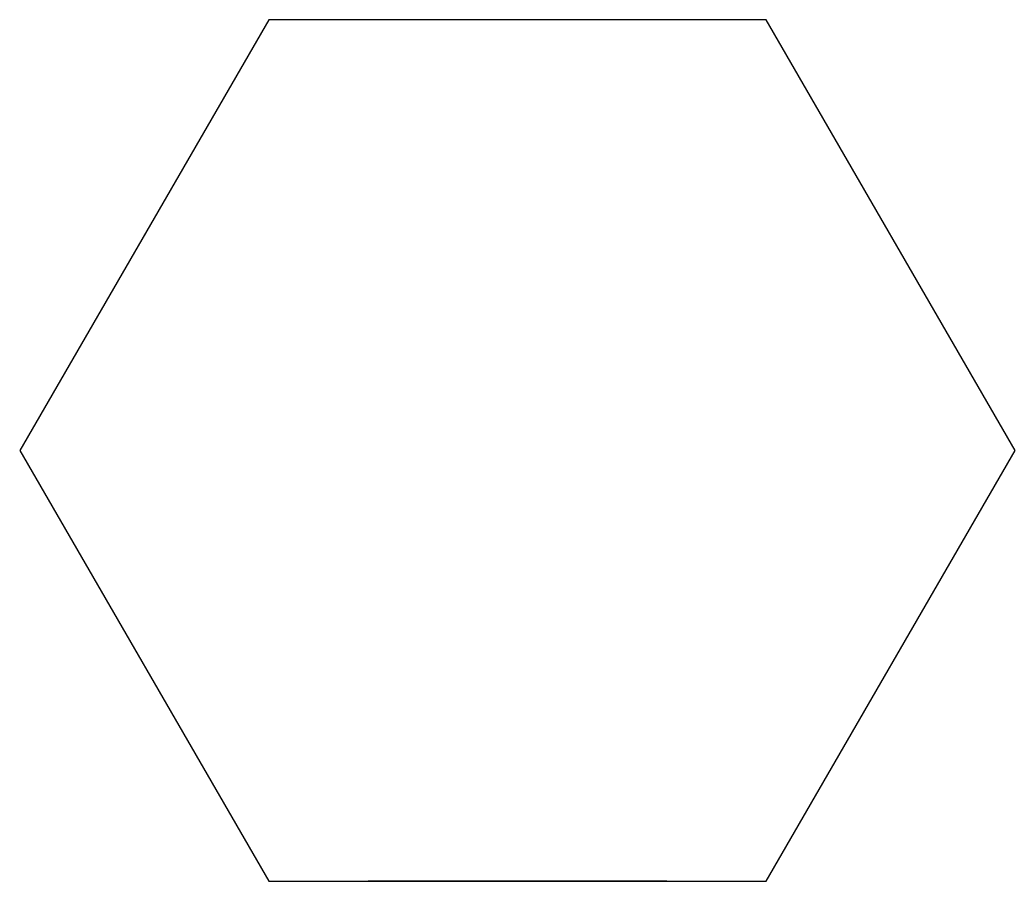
# Model space of a CAD drawing. Header units: inches. Extents: x 0 to 100, y 7 to 93.
import ezdxf

# ---------------------------------------------------------------- set-up
doc = ezdxf.new("R2010")
doc.units = ezdxf.units.IN
doc.header["$LTSCALE"] = 10
doc.header["$MEASUREMENT"] = 0
doc.layers.add('contur', color=164, linetype='Continuous', lineweight=30)

msp = doc.modelspace()

# ---------------------------------------------------------------- linework, layer by layer
at = {"layer": 'contur'}
for p, q in [((50, 6.7, 55), (35, 6.7, 55)), ((35, 6.7, 55), (50, 6.7, 10)), ((50, 6.7, 55), (65, 6.7, 55)), ((65, 6.7, 55), (50, 6.7, 10))]:
    msp.add_line(p, q, dxfattribs=at)
msp.add_lwpolyline([(100, 50), (75, 93.3), (25, 93.3), (0, 50), (25, 6.7), (75, 6.7)], close=True, dxfattribs=at)

doc.saveas('drawing.dxf')
